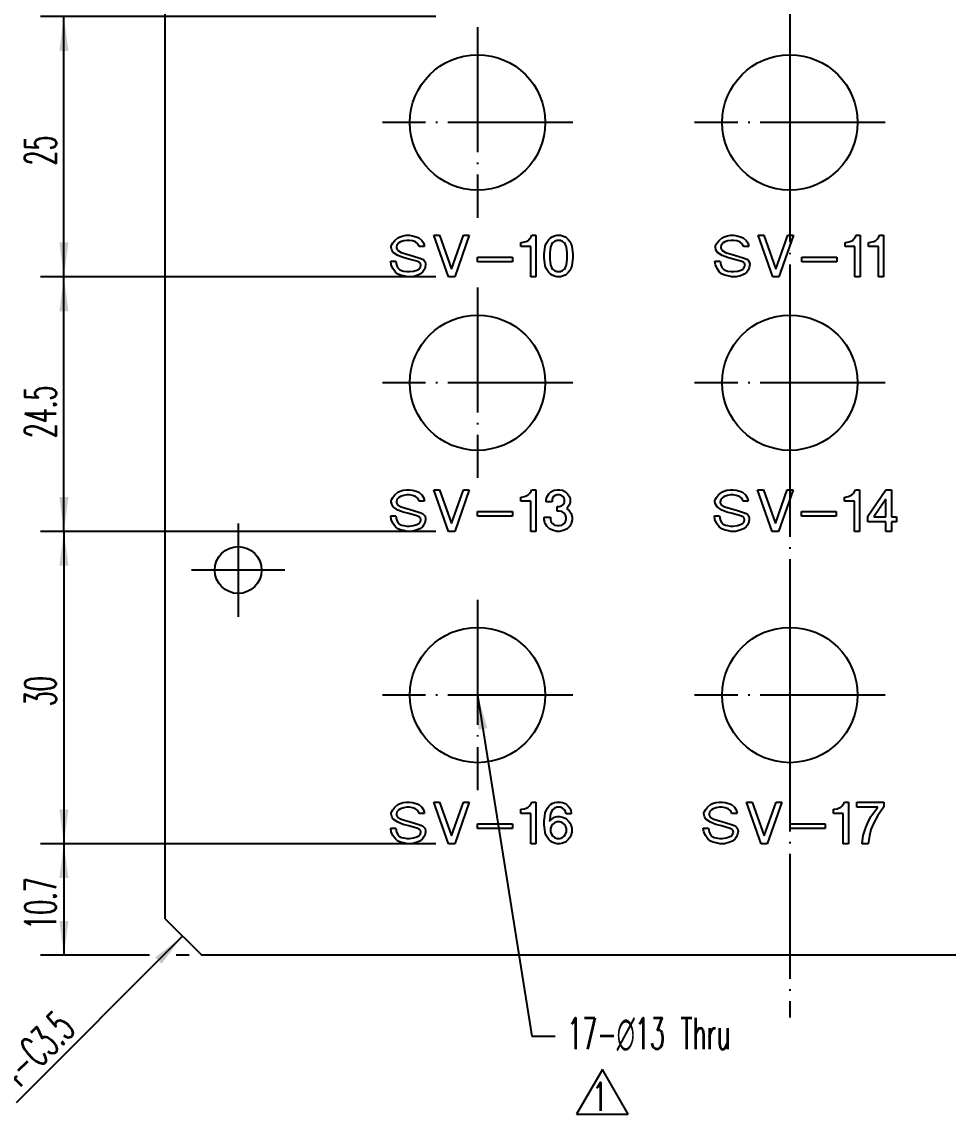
# Model space of a CAD drawing. Header units: millimetres. Extents: x -185 to 185, y -135 to 135.
# Drawn here: x -89.1 to -29.8, y -55.8 to 14.1 of the extents above; entities that cross this region are included whole.
import ezdxf

# ---------------------------------------------------------------- set-up
doc = ezdxf.new("R2010")
doc.units = ezdxf.units.MM
doc.linetypes.add('DOT_CENTER', pattern=[14, 12, -1, 0, -1])
doc.layers.add('1', color=7, linetype='Continuous')
doc.styles.add('CONVERTER_11', font='txt.shx', dxfattribs={"width": 0.7})
doc.styles.add('CONVERTER_12', font='txt.shx', dxfattribs={"width": 0.56})
doc.dimstyles.new('ME10_DIM_13', dxfattribs={"dimtxt": 2.999999, "dimasz": 3.299998, "dimexe": 2.249999, "dimexo": 1.199999, "dimgap": 0.75, "dimtad": 1, "dimdec": 1, "dimdsep": 46, "dimtxsty": 'CONVERTER_12', "dimsah": 1, "dimcen": 0.09, "dimclrd": 5, "dimclre": 5, "dimclrt": 4, "dimadec": 0, "dimazin": 0, "dimtfac": 1, "dimtdec": 4, "dimtix": 1, "dimtmove": 0, "dimatfit": 3, "dimfxl": 0, "dimtolj": 1, "dimtzin": 0, "dimarcsym": 0})
doc.dimstyles.new('ME10_DIM_14', dxfattribs={"dimtxt": 2.999999, "dimasz": 3.299998, "dimexe": 2.249999, "dimexo": 1.199999, "dimgap": 0.75, "dimtad": 1, "dimdec": 1, "dimdsep": 46, "dimtxsty": 'CONVERTER_12', "dimsah": 1, "dimcen": 0.09, "dimclrd": 5, "dimclre": 5, "dimclrt": 4, "dimadec": 0, "dimazin": 0, "dimtfac": 1, "dimtdec": 4, "dimtix": 1, "dimtmove": 0, "dimatfit": 3, "dimfxl": 0, "dimtolj": 1, "dimtzin": 0, "dimarcsym": 0})
doc.dimstyles.new('ME10_DIM_15', dxfattribs={"dimtxt": 2.999999, "dimasz": 3.299998, "dimexe": 2.249999, "dimexo": 1.199999, "dimgap": 0.75, "dimtad": 1, "dimdsep": 46, "dimtxsty": 'CONVERTER_12', "dimsah": 1, "dimcen": 0.09, "dimclrd": 5, "dimclre": 5, "dimclrt": 4, "dimadec": 0, "dimazin": 0, "dimtfac": 1, "dimtdec": 4, "dimtix": 1, "dimtmove": 0, "dimatfit": 3, "dimfxl": 0, "dimtolj": 1, "dimtzin": 0, "dimarcsym": 0})
doc.dimstyles.new('ME10_DIM_16', dxfattribs={"dimtxt": 2.999999, "dimasz": 3.299998, "dimexe": 2.249999, "dimexo": 1.199999, "dimgap": 0.75, "dimtad": 1, "dimdec": 1, "dimdsep": 46, "dimtxsty": 'CONVERTER_12', "dimsah": 1, "dimcen": 0.09, "dimclrd": 5, "dimclre": 5, "dimclrt": 4, "dimadec": 0, "dimazin": 0, "dimtfac": 1, "dimtdec": 4, "dimtix": 1, "dimtmove": 0, "dimatfit": 3, "dimfxl": 0, "dimtolj": 1, "dimtzin": 0, "dimarcsym": 0})
doc.dimstyles.get("Standard").update_dxf_attribs({"dimtxt": 0.18, "dimasz": 0.18, "dimexe": 0.18, "dimexo": 0.0625, "dimgap": 0.09, "dimtad": 0, "dimtih": 1, "dimtoh": 1, "dimdec": 4, "dimzin": 0, "dimdsep": 46, "dimtxsty": 'Standard', "dimcen": 0.09, "dimadec": 0, "dimazin": 0, "dimtfac": 1, "dimtdec": 4, "dimtofl": 0, "dimtmove": 0, "dimatfit": 3, "dimfxl": 0, "dimtolj": 1, "dimtzin": 0, "dimarcsym": 0})

# ---------------------------------------------------------------- blocks, each defined once
blk = doc.blocks.new('_tb_frame_A3__1', base_point=(-53.584, -55.842))
at = {"layer": '1', "color": 4, "linetype": 'Continuous'}
for p, q in [((-51.937, -52.988), (-53.584, -55.842)), ((-50.289, -55.842), (-51.937, -52.988)), ((-53.584, -55.842), (-50.289, -55.842))]:
    blk.add_line(p, q, dxfattribs=at)
at = {"layer": '1', "color": 4, "insert": (-52.105, -54.721), "char_height": 1.8, "attachment_point": 5, "line_spacing_factor": 0.90036, "style": 'CONVERTER_11'}
blk.add_mtext('1', dxfattribs=at)
blk = doc.blocks.new('valve_plate_R1__2', base_point=(-119.89, -68.5))
at = {"color": 7, "linetype": 'Continuous'}
for p, q in [((-119.89, -65), (-119.89, 103)), ((-119.89, -65), (-116.39, -68.5)), ((-3.39, -68.5), (-116.39, -68.5))]:
    blk.add_line(p, q, dxfattribs=at)
at = {"color": 3, "linetype": 'Continuous'}
for p, q in [((-98.04, -0.08), (-97.84, 0.17)), ((-97.84, 0.17), (-97.54, 0.42)), ((-97.54, 0.42), (-97.34, 0.52)), ((-97.29, 0.02), (-97.44, -0.08)), ((-97.34, 0.52), (-97.04, 0.62)), ((-96.99, 0.12), (-97.29, 0.02)), ((-97.04, 0.62), (-96.74, 0.67)), ((-96.69, 0.17), (-96.99, 0.12)), ((-96.74, 0.67), (-96.44, 0.67)), ((-96.44, 0.17), (-96.69, 0.17)), ((-96.44, 0.67), (-96.14, 0.62)), ((-96.14, 0.12), (-96.44, 0.17)), ((-96.14, 0.62), (-95.79, 0.52)), ((-95.84, 0.02), (-96.14, 0.12)), ((-95.59, -0.18), (-95.84, 0.02)), ((-95.79, 0.52), (-95.54, 0.42)), ((-95.54, 0.42), (-95.24, 0.17)), ((-95.24, 0.17), (-95.09, -0.08)), ((-94.09, 0.67), (-93.54, 0.67)), ((-92.69, -3.33), (-94.09, 0.67)), ((-93.54, 0.67), (-92.39, -2.58)), ((-92.39, -2.58), (-91.24, 0.67)), ((-90.69, 0.67), (-92.09, -3.33)), ((-91.24, 0.67), (-90.69, 0.67)), ((-85.64, -0.03), (-85.39, 0.02)), ((-85.39, 0.02), (-85.24, 0.07)), ((-85.24, 0.07), (-85.04, 0.17)), ((-85.04, 0.17), (-84.89, 0.32)), ((-84.89, 0.32), (-84.74, 0.52)), ((-84.74, 0.52), (-84.69, 0.67)), ((-84.69, 0.67), (-84.29, 0.67)), ((-84.29, 0.67), (-84.29, -3.33)), ((-83.29, -0.13), (-83.19, 0.07)), ((-83.19, 0.07), (-83.04, 0.27)), ((-83.04, 0.27), (-82.89, 0.42)), ((-82.89, 0.42), (-82.74, 0.52)), ((-82.74, 0.52), (-82.49, 0.62)), ((-82.49, 0.07), (-82.69, -0.08)), ((-82.49, 0.62), (-82.29, 0.67)), ((-82.29, 0.17), (-82.49, 0.07)), ((-82.29, 0.67), (-81.94, 0.67)), ((-81.94, 0.17), (-82.29, 0.17)), ((-81.94, 0.67), (-81.74, 0.62)), ((-81.74, 0.07), (-81.94, 0.17)), ((-81.74, 0.62), (-81.49, 0.52)), ((-81.54, -0.08), (-81.74, 0.07)), ((-81.49, 0.52), (-81.34, 0.42)), ((-81.34, 0.42), (-81.19, 0.27)), ((-81.19, 0.27), (-81.04, 0.07)), ((-81.04, 0.07), (-80.94, -0.13)), ((-66.89, -0.08), (-66.69, 0.17)), ((-66.69, 0.17), (-66.39, 0.42)), ((-66.39, 0.42), (-66.19, 0.52)), ((-66.14, 0.02), (-66.29, -0.08)), ((-66.19, 0.52), (-65.89, 0.62)), ((-65.84, 0.12), (-66.14, 0.02)), ((-65.89, 0.62), (-65.59, 0.67)), ((-65.54, 0.17), (-65.84, 0.12)), ((-65.59, 0.67), (-65.29, 0.67)), ((-65.29, 0.17), (-65.54, 0.17)), ((-65.29, 0.67), (-64.99, 0.62)), ((-64.99, 0.12), (-65.29, 0.17)), ((-64.99, 0.62), (-64.64, 0.52)), ((-64.69, 0.02), (-64.99, 0.12)), ((-64.44, -0.18), (-64.69, 0.02)), ((-64.64, 0.52), (-64.39, 0.42)), ((-64.39, 0.42), (-64.09, 0.17)), ((-64.09, 0.17), (-63.94, -0.08)), ((-61.54, -3.33), (-62.94, 0.67)), ((-62.94, 0.67), (-62.39, 0.67)), ((-62.39, 0.67), (-61.24, -2.58)), ((-61.24, -2.58), (-60.09, 0.67)), ((-59.54, 0.67), (-60.94, -3.33)), ((-60.09, 0.67), (-59.54, 0.67)), ((-54.49, -0.03), (-54.24, 0.02)), ((-54.24, 0.02), (-54.09, 0.07)), ((-54.09, 0.07), (-53.89, 0.17)), ((-53.89, 0.17), (-53.74, 0.32)), ((-53.74, 0.32), (-53.59, 0.52)), ((-53.59, 0.52), (-53.54, 0.67)), ((-53.54, 0.67), (-53.14, 0.67)), ((-53.14, 0.67), (-53.14, -3.33)), ((-52.24, -0.03), (-51.99, 0.02)), ((-51.99, 0.02), (-51.84, 0.07)), ((-51.84, 0.07), (-51.64, 0.17)), ((-51.64, 0.17), (-51.49, 0.32)), ((-51.49, 0.32), (-51.34, 0.52)), ((-51.34, 0.52), (-51.29, 0.67)), ((-51.29, 0.67), (-50.89, 0.67)), ((-50.89, 0.67), (-50.89, -3.33)), ((-98.19, -0.38), (-98.14, -0.23)), ((-98.19, -0.48), (-98.19, -0.38)), ((-98.14, -0.73), (-98.19, -0.48)), ((-98.14, -0.23), (-98.04, -0.08)), ((-97.99, -0.98), (-98.14, -0.73)), ((-97.54, -1.28), (-97.99, -0.98)), ((-97.64, -0.28), (-97.69, -0.48)), ((-97.69, -0.48), (-97.69, -0.58)), ((-97.69, -0.58), (-97.59, -0.78)), ((-97.44, -0.08), (-97.64, -0.28)), ((-97.59, -0.78), (-97.24, -0.98)), ((-97.24, -0.98), (-96.04, -1.33)), ((-95.49, -0.43), (-95.59, -0.18)), ((-94.99, -0.43), (-95.49, -0.43)), ((-95.09, -0.08), (-94.99, -0.43)), ((-85.74, -0.03), (-85.64, -0.03)), ((-85.74, -0.43), (-85.74, -0.03)), ((-84.79, -0.43), (-85.74, -0.43)), ((-84.79, -3.33), (-84.79, -0.43)), ((-83.49, -1.13), (-83.44, -0.68)), ((-83.44, -0.68), (-83.39, -0.38)), ((-83.39, -0.38), (-83.29, -0.13)), ((-82.89, -0.48), (-82.94, -1.03)), ((-82.94, -1.03), (-82.94, -1.63)), ((-82.79, -0.23), (-82.89, -0.48)), ((-82.69, -0.08), (-82.79, -0.23)), ((-81.44, -0.23), (-81.54, -0.08)), ((-81.34, -0.48), (-81.44, -0.23)), ((-81.29, -1.03), (-81.34, -0.48)), ((-81.29, -1.63), (-81.29, -1.03)), ((-80.94, -0.13), (-80.84, -0.38)), ((-80.84, -0.38), (-80.79, -0.68)), ((-80.79, -0.68), (-80.74, -1.13)), ((-67.04, -0.38), (-66.99, -0.23)), ((-67.04, -0.48), (-67.04, -0.38)), ((-66.99, -0.73), (-67.04, -0.48)), ((-66.99, -0.23), (-66.89, -0.08)), ((-66.84, -0.98), (-66.99, -0.73)), ((-66.39, -1.28), (-66.84, -0.98)), ((-66.49, -0.28), (-66.54, -0.48)), ((-66.54, -0.48), (-66.54, -0.58)), ((-66.54, -0.58), (-66.44, -0.78)), ((-66.29, -0.08), (-66.49, -0.28)), ((-66.44, -0.78), (-66.09, -0.98)), ((-66.09, -0.98), (-64.89, -1.33)), ((-64.34, -0.43), (-64.44, -0.18)), ((-63.84, -0.43), (-64.34, -0.43)), ((-63.94, -0.08), (-63.84, -0.43)), ((-54.59, -0.03), (-54.49, -0.03)), ((-54.59, -0.43), (-54.59, -0.03)), ((-53.64, -0.43), (-54.59, -0.43)), ((-53.64, -3.33), (-53.64, -0.43)), ((-52.34, -0.43), (-52.34, -0.03)), ((-52.34, -0.03), (-52.24, -0.03)), ((-51.39, -0.43), (-52.34, -0.43)), ((-51.39, -3.33), (-51.39, -0.43)), ((-98.19, -2.18), (-98.24, -1.83)), ((-98.24, -1.83), (-97.74, -1.83)), ((-97.74, -1.83), (-97.69, -2.18)), ((-97.04, -1.48), (-97.54, -1.28)), ((-96.49, -1.63), (-97.04, -1.48)), ((-95.74, -1.83), (-96.49, -1.63)), ((-96.04, -1.33), (-95.44, -1.53)), ((-95.49, -1.93), (-95.74, -1.83)), ((-95.39, -2.03), (-95.49, -1.93)), ((-95.44, -1.53), (-95.19, -1.63)), ((-95.34, -2.23), (-95.39, -2.03)), ((-95.19, -1.63), (-95.04, -1.73)), ((-95.04, -1.73), (-94.94, -1.88)), ((-94.94, -1.88), (-94.89, -2.13)), ((-89.89, -1.43), (-86.54, -1.43)), ((-89.89, -1.88), (-89.89, -1.43)), ((-86.54, -1.88), (-89.89, -1.88)), ((-86.54, -1.43), (-86.54, -1.88)), ((-83.49, -1.53), (-83.49, -1.13)), ((-83.44, -1.98), (-83.49, -1.53)), ((-83.39, -2.28), (-83.44, -1.98)), ((-82.94, -1.63), (-82.89, -2.18)), ((-81.34, -2.18), (-81.29, -1.63)), ((-80.79, -1.98), (-80.84, -2.28)), ((-80.74, -1.53), (-80.79, -1.98)), ((-80.74, -1.13), (-80.74, -1.53)), ((-67.04, -2.18), (-67.09, -1.83)), ((-67.09, -1.83), (-66.59, -1.83)), ((-66.59, -1.83), (-66.54, -2.18)), ((-65.89, -1.48), (-66.39, -1.28)), ((-65.34, -1.63), (-65.89, -1.48)), ((-64.59, -1.83), (-65.34, -1.63)), ((-64.89, -1.33), (-64.29, -1.53)), ((-64.34, -1.93), (-64.59, -1.83)), ((-64.24, -2.03), (-64.34, -1.93)), ((-64.29, -1.53), (-64.04, -1.63)), ((-64.19, -2.23), (-64.24, -2.03)), ((-64.04, -1.63), (-63.89, -1.73)), ((-63.89, -1.73), (-63.79, -1.88)), ((-63.79, -1.88), (-63.74, -2.13)), ((-58.74, -1.88), (-58.74, -1.43)), ((-58.74, -1.43), (-55.39, -1.43)), ((-55.39, -1.88), (-58.74, -1.88)), ((-55.39, -1.43), (-55.39, -1.88)), ((-98.04, -2.53), (-98.19, -2.18)), ((-97.79, -2.88), (-98.04, -2.53)), ((-97.54, -3.08), (-97.79, -2.88)), ((-97.69, -2.18), (-97.59, -2.43)), ((-97.59, -2.43), (-97.39, -2.63)), ((-97.29, -3.18), (-97.54, -3.08)), ((-97.39, -2.63), (-97.19, -2.73)), ((-97.19, -2.73), (-96.99, -2.78)), ((-96.99, -2.78), (-96.69, -2.83)), ((-96.69, -2.83), (-96.44, -2.83)), ((-96.44, -2.83), (-96.04, -2.78)), ((-96.04, -2.78), (-95.74, -2.68)), ((-95.44, -3.08), (-95.79, -3.23)), ((-95.74, -2.68), (-95.54, -2.58)), ((-95.54, -2.58), (-95.39, -2.38)), ((-95.19, -2.88), (-95.44, -3.08)), ((-95.39, -2.38), (-95.34, -2.23)), ((-95.04, -2.68), (-95.19, -2.88)), ((-94.94, -2.43), (-95.04, -2.68)), ((-94.89, -2.13), (-94.94, -2.43)), ((-83.29, -2.53), (-83.39, -2.28)), ((-83.19, -2.73), (-83.29, -2.53)), ((-83.04, -2.93), (-83.19, -2.73)), ((-82.89, -3.08), (-83.04, -2.93)), ((-82.89, -2.18), (-82.79, -2.43)), ((-82.74, -3.18), (-82.89, -3.08)), ((-82.79, -2.43), (-82.69, -2.58)), ((-82.69, -2.58), (-82.49, -2.73)), ((-82.49, -2.73), (-82.29, -2.83)), ((-82.29, -2.83), (-81.94, -2.83)), ((-81.94, -2.83), (-81.74, -2.73)), ((-81.74, -2.73), (-81.54, -2.58)), ((-81.54, -2.58), (-81.44, -2.43)), ((-81.34, -3.08), (-81.49, -3.18)), ((-81.44, -2.43), (-81.34, -2.18)), ((-81.19, -2.93), (-81.34, -3.08)), ((-81.04, -2.73), (-81.19, -2.93)), ((-80.94, -2.53), (-81.04, -2.73)), ((-80.84, -2.28), (-80.94, -2.53)), ((-66.89, -2.53), (-67.04, -2.18)), ((-66.64, -2.88), (-66.89, -2.53)), ((-66.39, -3.08), (-66.64, -2.88)), ((-66.54, -2.18), (-66.44, -2.43)), ((-66.44, -2.43), (-66.24, -2.63)), ((-66.14, -3.18), (-66.39, -3.08)), ((-66.24, -2.63), (-66.04, -2.73)), ((-66.04, -2.73), (-65.84, -2.78)), ((-65.84, -2.78), (-65.54, -2.83)), ((-65.54, -2.83), (-65.29, -2.83)), ((-65.29, -2.83), (-64.89, -2.78)), ((-64.89, -2.78), (-64.59, -2.68)), ((-64.29, -3.08), (-64.64, -3.23)), ((-64.59, -2.68), (-64.39, -2.58)), ((-64.39, -2.58), (-64.24, -2.38)), ((-64.04, -2.88), (-64.29, -3.08)), ((-64.24, -2.38), (-64.19, -2.23)), ((-63.89, -2.68), (-64.04, -2.88)), ((-63.79, -2.43), (-63.89, -2.68)), ((-63.74, -2.13), (-63.79, -2.43)), ((-96.89, -3.28), (-97.29, -3.18)), ((-96.64, -3.33), (-96.89, -3.28)), ((-96.19, -3.33), (-96.64, -3.33)), ((-95.79, -3.23), (-96.19, -3.33)), ((-92.09, -3.33), (-92.69, -3.33)), ((-84.29, -3.33), (-84.79, -3.33)), ((-82.49, -3.28), (-82.74, -3.18)), ((-82.29, -3.33), (-82.49, -3.28)), ((-81.94, -3.33), (-82.29, -3.33)), ((-81.74, -3.28), (-81.94, -3.33)), ((-81.49, -3.18), (-81.74, -3.28)), ((-65.74, -3.28), (-66.14, -3.18)), ((-65.49, -3.33), (-65.74, -3.28)), ((-65.04, -3.33), (-65.49, -3.33)), ((-64.64, -3.23), (-65.04, -3.33)), ((-60.94, -3.33), (-61.54, -3.33)), ((-53.14, -3.33), (-53.64, -3.33)), ((-50.89, -3.33), (-51.39, -3.33)), ((-97.84, -24.28), (-97.54, -24.03)), ((-97.54, -24.03), (-97.34, -23.93)), ((-97.34, -23.93), (-97.04, -23.83)), ((-97.04, -23.83), (-96.74, -23.78)), ((-96.74, -23.78), (-96.44, -23.78)), ((-96.44, -23.78), (-96.14, -23.83)), ((-96.14, -23.83), (-95.79, -23.93)), ((-95.79, -23.93), (-95.54, -24.03)), ((-95.54, -24.03), (-95.24, -24.28)), ((-92.69, -27.78), (-94.09, -23.78)), ((-94.09, -23.78), (-93.54, -23.78)), ((-93.54, -23.78), (-92.39, -27.03)), ((-92.39, -27.03), (-91.24, -23.78)), ((-90.69, -23.78), (-92.09, -27.78)), ((-91.24, -23.78), (-90.69, -23.78)), ((-85.04, -24.28), (-84.89, -24.13)), ((-84.89, -24.13), (-84.74, -23.93)), ((-84.74, -23.93), (-84.69, -23.78)), ((-84.69, -23.78), (-84.29, -23.78)), ((-84.29, -23.78), (-84.29, -27.78)), ((-83.04, -24.18), (-82.84, -23.98)), ((-82.84, -23.98), (-82.54, -23.83)), ((-82.54, -23.83), (-82.29, -23.78)), ((-82.29, -23.78), (-81.99, -23.78)), ((-81.99, -23.78), (-81.74, -23.83)), ((-81.74, -23.83), (-81.44, -23.98)), ((-81.44, -23.98), (-81.24, -24.18)), ((-66.74, -24.28), (-66.44, -24.03)), ((-66.44, -24.03), (-66.24, -23.93)), ((-66.24, -23.93), (-65.94, -23.83)), ((-65.94, -23.83), (-65.64, -23.78)), ((-65.64, -23.78), (-65.34, -23.78)), ((-65.34, -23.78), (-65.04, -23.83)), ((-65.04, -23.83), (-64.69, -23.93)), ((-64.69, -23.93), (-64.44, -24.03)), ((-64.44, -24.03), (-64.14, -24.28)), ((-61.59, -27.78), (-62.99, -23.78)), ((-62.99, -23.78), (-62.44, -23.78)), ((-62.44, -23.78), (-61.29, -27.03)), ((-61.29, -27.03), (-60.14, -23.78)), ((-59.59, -23.78), (-60.99, -27.78)), ((-60.14, -23.78), (-59.59, -23.78)), ((-53.94, -24.28), (-53.79, -24.13)), ((-53.79, -24.13), (-53.64, -23.93)), ((-53.64, -23.93), (-53.59, -23.78)), ((-53.59, -23.78), (-53.19, -23.78)), ((-53.19, -23.78), (-53.19, -27.78)), ((-52.39, -26.33), (-50.69, -23.78)), ((-50.69, -23.78), (-50.14, -23.78)), ((-50.14, -23.78), (-50.14, -26.38)), ((-98.19, -24.83), (-98.14, -24.68)), ((-98.19, -24.93), (-98.19, -24.83)), ((-98.14, -25.18), (-98.19, -24.93)), ((-98.14, -24.68), (-98.04, -24.53)), ((-97.99, -25.43), (-98.14, -25.18)), ((-98.04, -24.53), (-97.84, -24.28)), ((-97.64, -24.73), (-97.69, -24.93)), ((-97.69, -24.93), (-97.69, -25.03)), ((-97.69, -25.03), (-97.59, -25.23)), ((-97.44, -24.53), (-97.64, -24.73)), ((-97.29, -24.43), (-97.44, -24.53)), ((-96.99, -24.33), (-97.29, -24.43)), ((-96.69, -24.28), (-96.99, -24.33)), ((-96.44, -24.28), (-96.69, -24.28)), ((-96.14, -24.33), (-96.44, -24.28)), ((-95.84, -24.43), (-96.14, -24.33)), ((-95.59, -24.63), (-95.84, -24.43)), ((-95.49, -24.88), (-95.59, -24.63)), ((-94.99, -24.88), (-95.49, -24.88)), ((-95.24, -24.28), (-95.09, -24.53)), ((-95.09, -24.53), (-94.99, -24.88)), ((-85.74, -24.88), (-85.74, -24.48)), ((-85.74, -24.48), (-85.64, -24.48)), ((-84.79, -24.88), (-85.74, -24.88)), ((-85.64, -24.48), (-85.39, -24.43)), ((-85.39, -24.43), (-85.24, -24.38)), ((-85.24, -24.38), (-85.04, -24.28)), ((-84.79, -27.78), (-84.79, -24.88)), ((-83.29, -24.73), (-83.24, -24.48)), ((-83.29, -24.93), (-83.29, -24.73)), ((-82.74, -24.93), (-83.29, -24.93)), ((-83.24, -24.48), (-83.04, -24.18)), ((-82.69, -24.58), (-82.74, -24.73)), ((-82.74, -24.73), (-82.74, -24.93)), ((-82.59, -24.43), (-82.69, -24.58)), ((-82.44, -24.33), (-82.59, -24.43)), ((-82.24, -24.28), (-82.44, -24.33)), ((-82.04, -24.28), (-82.24, -24.28)), ((-81.84, -24.33), (-82.04, -24.28)), ((-81.69, -24.43), (-81.84, -24.33)), ((-81.59, -24.58), (-81.69, -24.43)), ((-81.69, -25.23), (-81.59, -25.08)), ((-81.54, -24.73), (-81.59, -24.58)), ((-81.59, -25.08), (-81.54, -24.93)), ((-81.54, -24.93), (-81.54, -24.73)), ((-81.24, -24.18), (-81.04, -24.48)), ((-81.04, -25.18), (-81.24, -25.48)), ((-81.04, -24.48), (-80.99, -24.73)), ((-80.99, -24.93), (-81.04, -25.18)), ((-80.99, -24.73), (-80.99, -24.93)), ((-67.09, -24.83), (-67.04, -24.68)), ((-67.09, -24.93), (-67.09, -24.83)), ((-67.04, -25.18), (-67.09, -24.93)), ((-67.04, -24.68), (-66.94, -24.53)), ((-66.89, -25.43), (-67.04, -25.18)), ((-66.94, -24.53), (-66.74, -24.28)), ((-66.54, -24.73), (-66.59, -24.93)), ((-66.59, -24.93), (-66.59, -25.03)), ((-66.59, -25.03), (-66.49, -25.23)), ((-66.34, -24.53), (-66.54, -24.73)), ((-66.19, -24.43), (-66.34, -24.53)), ((-65.89, -24.33), (-66.19, -24.43)), ((-65.59, -24.28), (-65.89, -24.33)), ((-65.34, -24.28), (-65.59, -24.28)), ((-65.04, -24.33), (-65.34, -24.28)), ((-64.74, -24.43), (-65.04, -24.33)), ((-64.49, -24.63), (-64.74, -24.43)), ((-64.39, -24.88), (-64.49, -24.63)), ((-63.89, -24.88), (-64.39, -24.88)), ((-64.14, -24.28), (-63.99, -24.53)), ((-63.99, -24.53), (-63.89, -24.88)), ((-54.64, -24.88), (-54.64, -24.48)), ((-54.64, -24.48), (-54.54, -24.48)), ((-53.69, -24.88), (-54.64, -24.88)), ((-54.54, -24.48), (-54.29, -24.43)), ((-54.29, -24.43), (-54.14, -24.38)), ((-54.14, -24.38), (-53.94, -24.28)), ((-53.69, -27.78), (-53.69, -24.88)), ((-50.69, -24.68), (-51.84, -26.38)), ((-50.69, -26.38), (-50.69, -24.68)), ((-97.54, -25.73), (-97.99, -25.43)), ((-97.59, -25.23), (-97.24, -25.43)), ((-97.04, -25.93), (-97.54, -25.73)), ((-97.24, -25.43), (-96.04, -25.78)), ((-96.49, -26.08), (-97.04, -25.93)), ((-95.74, -26.28), (-96.49, -26.08)), ((-96.04, -25.78), (-95.44, -25.98)), ((-95.44, -25.98), (-95.19, -26.08)), ((-95.19, -26.08), (-95.04, -26.18)), ((-95.04, -26.18), (-94.94, -26.33)), ((-89.89, -25.88), (-86.54, -25.88)), ((-89.89, -26.33), (-89.89, -25.88)), ((-86.54, -25.88), (-86.54, -26.33)), ((-82.24, -25.83), (-82.24, -25.38)), ((-82.24, -25.38), (-82.04, -25.38)), ((-82.04, -25.83), (-82.24, -25.83)), ((-82.04, -25.38), (-81.84, -25.33)), ((-81.79, -25.88), (-82.04, -25.83)), ((-81.84, -25.33), (-81.69, -25.23)), ((-81.59, -26.03), (-81.79, -25.88)), ((-81.44, -26.23), (-81.59, -26.03)), ((-81.39, -26.43), (-81.44, -26.23)), ((-81.24, -25.48), (-81.34, -25.58)), ((-81.34, -25.58), (-81.09, -25.78)), ((-81.09, -25.78), (-80.89, -26.08)), ((-80.89, -26.08), (-80.79, -26.43)), ((-66.44, -25.73), (-66.89, -25.43)), ((-66.49, -25.23), (-66.14, -25.43)), ((-65.94, -25.93), (-66.44, -25.73)), ((-66.14, -25.43), (-64.94, -25.78)), ((-65.39, -26.08), (-65.94, -25.93)), ((-64.64, -26.28), (-65.39, -26.08)), ((-64.94, -25.78), (-64.34, -25.98)), ((-64.34, -25.98), (-64.09, -26.08)), ((-64.09, -26.08), (-63.94, -26.18)), ((-63.94, -26.18), (-63.84, -26.33)), ((-58.79, -25.88), (-55.44, -25.88)), ((-58.79, -26.33), (-58.79, -25.88)), ((-55.44, -25.88), (-55.44, -26.33)), ((-98.24, -26.28), (-97.74, -26.28)), ((-98.19, -26.63), (-98.24, -26.28)), ((-98.04, -26.98), (-98.19, -26.63)), ((-97.79, -27.33), (-98.04, -26.98)), ((-97.74, -26.28), (-97.69, -26.63)), ((-97.69, -26.63), (-97.59, -26.88)), ((-97.59, -26.88), (-97.39, -27.08)), ((-97.39, -27.08), (-97.19, -27.18)), ((-97.19, -27.18), (-96.99, -27.23)), ((-96.99, -27.23), (-96.69, -27.28)), ((-96.69, -27.28), (-96.44, -27.28)), ((-96.44, -27.28), (-96.04, -27.23)), ((-96.04, -27.23), (-95.74, -27.13)), ((-95.49, -26.38), (-95.74, -26.28)), ((-95.74, -27.13), (-95.54, -27.03)), ((-95.54, -27.03), (-95.39, -26.83)), ((-95.39, -26.48), (-95.49, -26.38)), ((-95.34, -26.68), (-95.39, -26.48)), ((-95.39, -26.83), (-95.34, -26.68)), ((-95.04, -27.13), (-95.19, -27.33)), ((-94.94, -26.88), (-95.04, -27.13)), ((-94.94, -26.33), (-94.89, -26.58)), ((-94.89, -26.58), (-94.94, -26.88)), ((-86.54, -26.33), (-89.89, -26.33)), ((-83.49, -26.43), (-82.89, -26.43)), ((-83.49, -26.68), (-83.49, -26.43)), ((-83.39, -27.03), (-83.49, -26.68)), ((-83.24, -27.28), (-83.39, -27.03)), ((-82.99, -27.53), (-83.24, -27.28)), ((-82.89, -26.43), (-82.89, -26.63)), ((-82.89, -26.63), (-82.84, -26.83)), ((-82.84, -26.83), (-82.69, -27.03)), ((-82.69, -27.03), (-82.49, -27.18)), ((-82.49, -27.18), (-82.24, -27.23)), ((-82.24, -27.23), (-82.04, -27.23)), ((-82.04, -27.23), (-81.79, -27.18)), ((-81.79, -27.18), (-81.59, -27.03)), ((-81.59, -27.03), (-81.44, -26.83)), ((-81.44, -26.83), (-81.39, -26.63)), ((-81.39, -26.63), (-81.39, -26.43)), ((-81.04, -27.28), (-81.29, -27.53)), ((-80.89, -27.03), (-81.04, -27.28)), ((-80.79, -26.68), (-80.89, -27.03)), ((-80.79, -26.43), (-80.79, -26.68)), ((-67.14, -26.28), (-66.64, -26.28)), ((-67.09, -26.63), (-67.14, -26.28)), ((-66.94, -26.98), (-67.09, -26.63)), ((-66.69, -27.33), (-66.94, -26.98)), ((-66.64, -26.28), (-66.59, -26.63)), ((-66.59, -26.63), (-66.49, -26.88)), ((-66.49, -26.88), (-66.29, -27.08)), ((-66.29, -27.08), (-66.09, -27.18)), ((-66.09, -27.18), (-65.89, -27.23)), ((-65.89, -27.23), (-65.59, -27.28)), ((-65.59, -27.28), (-65.34, -27.28)), ((-65.34, -27.28), (-64.94, -27.23)), ((-64.94, -27.23), (-64.64, -27.13)), ((-64.39, -26.38), (-64.64, -26.28)), ((-64.64, -27.13), (-64.44, -27.03)), ((-64.44, -27.03), (-64.29, -26.83)), ((-64.29, -26.48), (-64.39, -26.38)), ((-64.24, -26.68), (-64.29, -26.48)), ((-64.29, -26.83), (-64.24, -26.68)), ((-63.94, -27.13), (-64.09, -27.33)), ((-63.84, -26.88), (-63.94, -27.13)), ((-63.84, -26.33), (-63.79, -26.58)), ((-63.79, -26.58), (-63.84, -26.88)), ((-55.44, -26.33), (-58.79, -26.33)), ((-52.39, -26.88), (-52.39, -26.33)), ((-50.69, -26.88), (-52.39, -26.88)), ((-51.84, -26.38), (-50.69, -26.38)), ((-50.69, -27.78), (-50.69, -26.88)), ((-50.14, -26.38), (-49.64, -26.38)), ((-49.64, -26.88), (-50.14, -26.88)), ((-50.14, -26.88), (-50.14, -27.78)), ((-49.64, -26.38), (-49.64, -26.88)), ((-97.54, -27.53), (-97.79, -27.33)), ((-97.29, -27.63), (-97.54, -27.53)), ((-96.89, -27.73), (-97.29, -27.63)), ((-96.64, -27.78), (-96.89, -27.73)), ((-96.19, -27.78), (-96.64, -27.78)), ((-95.79, -27.68), (-96.19, -27.78)), ((-95.44, -27.53), (-95.79, -27.68)), ((-95.19, -27.33), (-95.44, -27.53)), ((-92.09, -27.78), (-92.69, -27.78)), ((-84.29, -27.78), (-84.79, -27.78)), ((-82.69, -27.68), (-82.99, -27.53)), ((-82.29, -27.78), (-82.69, -27.68)), ((-81.99, -27.78), (-82.29, -27.78)), ((-81.59, -27.68), (-81.99, -27.78)), ((-81.29, -27.53), (-81.59, -27.68)), ((-66.44, -27.53), (-66.69, -27.33)), ((-66.19, -27.63), (-66.44, -27.53)), ((-65.79, -27.73), (-66.19, -27.63)), ((-65.54, -27.78), (-65.79, -27.73)), ((-65.09, -27.78), (-65.54, -27.78)), ((-64.69, -27.68), (-65.09, -27.78)), ((-64.34, -27.53), (-64.69, -27.68)), ((-64.09, -27.33), (-64.34, -27.53)), ((-60.99, -27.78), (-61.59, -27.78)), ((-53.19, -27.78), (-53.69, -27.78)), ((-50.14, -27.78), (-50.69, -27.78)), ((-98.14, -54.68), (-98.04, -54.53)), ((-98.04, -54.53), (-97.84, -54.28)), ((-97.84, -54.28), (-97.54, -54.03)), ((-97.44, -54.53), (-97.64, -54.73)), ((-97.54, -54.03), (-97.34, -53.93)), ((-97.29, -54.43), (-97.44, -54.53)), ((-97.34, -53.93), (-97.04, -53.83)), ((-96.99, -54.33), (-97.29, -54.43)), ((-97.04, -53.83), (-96.74, -53.78)), ((-96.69, -54.28), (-96.99, -54.33)), ((-96.74, -53.78), (-96.44, -53.78)), ((-96.44, -54.28), (-96.69, -54.28)), ((-96.44, -53.78), (-96.14, -53.83)), ((-96.14, -54.33), (-96.44, -54.28)), ((-96.14, -53.83), (-95.79, -53.93)), ((-95.84, -54.43), (-96.14, -54.33)), ((-95.59, -54.63), (-95.84, -54.43)), ((-95.79, -53.93), (-95.54, -54.03)), ((-95.54, -54.03), (-95.24, -54.28)), ((-95.24, -54.28), (-95.09, -54.53)), ((-95.09, -54.53), (-94.99, -54.88)), ((-92.69, -57.78), (-94.09, -53.78)), ((-94.09, -53.78), (-93.54, -53.78)), ((-93.54, -53.78), (-92.39, -57.03)), ((-92.39, -57.03), (-91.24, -53.78)), ((-90.69, -53.78), (-92.09, -57.78)), ((-91.24, -53.78), (-90.69, -53.78)), ((-85.74, -54.88), (-85.74, -54.48)), ((-85.74, -54.48), (-85.64, -54.48)), ((-85.64, -54.48), (-85.39, -54.43)), ((-85.39, -54.43), (-85.24, -54.38)), ((-85.24, -54.38), (-85.04, -54.28)), ((-85.04, -54.28), (-84.89, -54.13)), ((-84.89, -54.13), (-84.74, -53.93)), ((-84.74, -53.93), (-84.69, -53.78)), ((-84.69, -53.78), (-84.29, -53.78)), ((-84.29, -53.78), (-84.29, -57.78)), ((-83.29, -54.58), (-83.19, -54.38)), ((-83.19, -54.38), (-83.04, -54.18)), ((-83.04, -54.18), (-82.89, -54.03)), ((-82.89, -54.03), (-82.74, -53.93)), ((-82.69, -54.53), (-82.79, -54.68)), ((-82.74, -53.93), (-82.49, -53.83)), ((-82.49, -54.38), (-82.69, -54.53)), ((-82.49, -53.83), (-82.29, -53.78)), ((-82.29, -54.28), (-82.49, -54.38)), ((-82.29, -53.78), (-81.94, -53.78)), ((-81.94, -54.28), (-82.29, -54.28)), ((-81.94, -53.78), (-81.74, -53.83)), ((-81.74, -54.38), (-81.94, -54.28)), ((-81.74, -53.83), (-81.49, -53.93)), ((-81.54, -54.53), (-81.74, -54.38)), ((-81.44, -54.68), (-81.54, -54.53)), ((-81.49, -53.93), (-81.34, -54.03)), ((-81.34, -54.03), (-81.19, -54.18)), ((-81.19, -54.18), (-81.04, -54.38)), ((-81.04, -54.38), (-80.94, -54.58)), ((-68.11, -54.68), (-68.01, -54.53)), ((-68.01, -54.53), (-67.81, -54.28)), ((-67.81, -54.28), (-67.51, -54.03)), ((-67.41, -54.53), (-67.61, -54.73)), ((-67.51, -54.03), (-67.31, -53.93)), ((-67.26, -54.43), (-67.41, -54.53)), ((-67.31, -53.93), (-67.01, -53.83)), ((-66.96, -54.33), (-67.26, -54.43)), ((-67.01, -53.83), (-66.71, -53.78)), ((-66.66, -54.28), (-66.96, -54.33)), ((-66.71, -53.78), (-66.41, -53.78)), ((-66.41, -54.28), (-66.66, -54.28)), ((-66.41, -53.78), (-66.11, -53.83)), ((-66.11, -54.33), (-66.41, -54.28)), ((-66.11, -53.83), (-65.76, -53.93)), ((-65.81, -54.43), (-66.11, -54.33)), ((-65.56, -54.63), (-65.81, -54.43)), ((-65.76, -53.93), (-65.51, -54.03)), ((-65.51, -54.03), (-65.21, -54.28)), ((-65.21, -54.28), (-65.06, -54.53)), ((-65.06, -54.53), (-64.96, -54.88)), ((-64.06, -53.78), (-63.51, -53.78)), ((-62.66, -57.78), (-64.06, -53.78)), ((-63.51, -53.78), (-62.36, -57.03)), ((-62.36, -57.03), (-61.21, -53.78)), ((-60.66, -53.78), (-62.06, -57.78)), ((-61.21, -53.78), (-60.66, -53.78)), ((-55.71, -54.88), (-55.71, -54.48)), ((-55.71, -54.48), (-55.61, -54.48)), ((-55.61, -54.48), (-55.36, -54.43)), ((-55.36, -54.43), (-55.21, -54.38)), ((-55.21, -54.38), (-55.01, -54.28)), ((-55.01, -54.28), (-54.86, -54.13)), ((-54.86, -54.13), (-54.71, -53.93)), ((-54.71, -53.93), (-54.66, -53.78)), ((-54.66, -53.78), (-54.26, -53.78)), ((-54.26, -53.78), (-54.26, -57.78)), ((-53.46, -54.28), (-53.46, -53.78)), ((-53.46, -53.78), (-50.86, -53.78)), ((-51.46, -54.28), (-53.46, -54.28)), ((-52.11, -55.18), (-51.46, -54.28)), ((-50.86, -54.23), (-51.46, -55.08)), ((-50.86, -53.78), (-50.86, -54.23)), ((-98.19, -54.83), (-98.14, -54.68)), ((-98.19, -54.93), (-98.19, -54.83)), ((-98.14, -55.18), (-98.19, -54.93)), ((-97.99, -55.43), (-98.14, -55.18)), ((-97.54, -55.73), (-97.99, -55.43)), ((-97.64, -54.73), (-97.69, -54.93)), ((-97.69, -54.93), (-97.69, -55.03)), ((-97.69, -55.03), (-97.59, -55.23)), ((-97.59, -55.23), (-97.24, -55.43)), ((-97.24, -55.43), (-96.04, -55.78)), ((-95.49, -54.88), (-95.59, -54.63)), ((-94.99, -54.88), (-95.49, -54.88)), ((-84.79, -54.88), (-85.74, -54.88)), ((-84.79, -57.78), (-84.79, -54.88)), ((-83.49, -55.58), (-83.44, -55.13)), ((-83.49, -55.98), (-83.49, -55.58)), ((-83.44, -55.13), (-83.39, -54.83)), ((-83.39, -54.83), (-83.29, -54.58)), ((-82.89, -54.93), (-82.99, -55.63)), ((-82.99, -55.63), (-82.74, -55.38)), ((-82.79, -54.68), (-82.89, -54.93)), ((-82.74, -55.38), (-82.49, -55.23)), ((-82.49, -55.23), (-82.24, -55.18)), ((-82.24, -55.18), (-81.99, -55.18)), ((-81.99, -55.18), (-81.74, -55.23)), ((-81.74, -55.23), (-81.49, -55.33)), ((-81.49, -55.33), (-81.34, -55.43)), ((-81.39, -54.93), (-81.44, -54.68)), ((-80.89, -54.93), (-81.39, -54.93)), ((-81.34, -55.43), (-81.19, -55.58)), ((-81.19, -55.58), (-81.04, -55.78)), ((-80.94, -54.58), (-80.89, -54.83)), ((-80.89, -54.83), (-80.89, -54.93)), ((-68.16, -54.83), (-68.11, -54.68)), ((-68.16, -54.93), (-68.16, -54.83)), ((-68.11, -55.18), (-68.16, -54.93)), ((-67.96, -55.43), (-68.11, -55.18)), ((-67.51, -55.73), (-67.96, -55.43)), ((-67.61, -54.73), (-67.66, -54.93)), ((-67.66, -54.93), (-67.66, -55.03)), ((-67.66, -55.03), (-67.56, -55.23)), ((-67.56, -55.23), (-67.21, -55.43)), ((-67.21, -55.43), (-66.01, -55.78)), ((-65.46, -54.88), (-65.56, -54.63)), ((-64.96, -54.88), (-65.46, -54.88)), ((-54.76, -54.88), (-55.71, -54.88)), ((-54.76, -57.78), (-54.76, -54.88)), ((-52.41, -55.78), (-52.11, -55.18)), ((-51.46, -55.08), (-51.86, -55.83)), ((-98.24, -56.28), (-97.74, -56.28)), ((-98.19, -56.63), (-98.24, -56.28)), ((-98.04, -56.98), (-98.19, -56.63)), ((-97.74, -56.28), (-97.69, -56.63)), ((-97.69, -56.63), (-97.59, -56.88)), ((-97.04, -55.93), (-97.54, -55.73)), ((-96.49, -56.08), (-97.04, -55.93)), ((-95.74, -56.28), (-96.49, -56.08)), ((-96.04, -55.78), (-95.44, -55.98)), ((-95.49, -56.38), (-95.74, -56.28)), ((-95.39, -56.48), (-95.49, -56.38)), ((-95.44, -55.98), (-95.19, -56.08)), ((-95.34, -56.68), (-95.39, -56.48)), ((-95.19, -56.08), (-95.04, -56.18)), ((-95.04, -56.18), (-94.94, -56.33)), ((-94.94, -56.33), (-94.89, -56.58)), ((-94.89, -56.58), (-94.94, -56.88)), ((-89.89, -56.33), (-89.89, -55.88)), ((-89.89, -55.88), (-86.54, -55.88)), ((-86.54, -56.33), (-89.89, -56.33)), ((-86.54, -55.88), (-86.54, -56.33)), ((-83.44, -56.43), (-83.49, -55.98)), ((-83.39, -56.73), (-83.44, -56.43)), ((-82.79, -56.08), (-82.89, -56.33)), ((-82.89, -56.33), (-82.89, -56.63)), ((-82.89, -56.63), (-82.79, -56.88)), ((-82.69, -55.93), (-82.79, -56.08)), ((-82.49, -55.78), (-82.69, -55.93)), ((-82.24, -55.68), (-82.49, -55.78)), ((-81.99, -55.68), (-82.24, -55.68)), ((-81.74, -55.78), (-81.99, -55.68)), ((-81.54, -55.93), (-81.74, -55.78)), ((-81.44, -56.08), (-81.54, -55.93)), ((-81.34, -56.33), (-81.44, -56.08)), ((-81.44, -56.88), (-81.34, -56.63)), ((-81.34, -56.63), (-81.34, -56.33)), ((-81.04, -55.78), (-80.94, -55.98)), ((-80.94, -55.98), (-80.84, -56.28)), ((-80.84, -56.28), (-80.84, -56.68)), ((-68.21, -56.28), (-67.71, -56.28)), ((-68.16, -56.63), (-68.21, -56.28)), ((-68.01, -56.98), (-68.16, -56.63)), ((-67.71, -56.28), (-67.66, -56.63)), ((-67.66, -56.63), (-67.56, -56.88)), ((-67.01, -55.93), (-67.51, -55.73)), ((-66.46, -56.08), (-67.01, -55.93)), ((-65.71, -56.28), (-66.46, -56.08)), ((-66.01, -55.78), (-65.41, -55.98)), ((-65.46, -56.38), (-65.71, -56.28)), ((-65.36, -56.48), (-65.46, -56.38)), ((-65.41, -55.98), (-65.16, -56.08)), ((-65.31, -56.68), (-65.36, -56.48)), ((-65.16, -56.08), (-65.01, -56.18)), ((-65.01, -56.18), (-64.91, -56.33)), ((-64.91, -56.33), (-64.86, -56.58)), ((-64.86, -56.58), (-64.91, -56.88)), ((-59.86, -56.33), (-59.86, -55.88)), ((-59.86, -55.88), (-56.51, -55.88)), ((-56.51, -56.33), (-59.86, -56.33)), ((-56.51, -55.88), (-56.51, -56.33)), ((-52.86, -56.98), (-52.61, -56.23)), ((-52.61, -56.23), (-52.41, -55.78)), ((-52.11, -56.43), (-52.26, -57.03)), ((-51.86, -55.83), (-52.11, -56.43)), ((-97.79, -57.33), (-98.04, -56.98)), ((-97.54, -57.53), (-97.79, -57.33)), ((-97.59, -56.88), (-97.39, -57.08)), ((-97.29, -57.63), (-97.54, -57.53)), ((-97.39, -57.08), (-97.19, -57.18)), ((-96.89, -57.73), (-97.29, -57.63)), ((-97.19, -57.18), (-96.99, -57.23)), ((-96.99, -57.23), (-96.69, -57.28)), ((-96.69, -57.28), (-96.44, -57.28)), ((-96.44, -57.28), (-96.04, -57.23)), ((-95.79, -57.68), (-96.19, -57.78)), ((-96.04, -57.23), (-95.74, -57.13)), ((-95.44, -57.53), (-95.79, -57.68)), ((-95.74, -57.13), (-95.54, -57.03)), ((-95.54, -57.03), (-95.39, -56.83)), ((-95.19, -57.33), (-95.44, -57.53)), ((-95.39, -56.83), (-95.34, -56.68)), ((-95.04, -57.13), (-95.19, -57.33)), ((-94.94, -56.88), (-95.04, -57.13)), ((-83.29, -56.98), (-83.39, -56.73)), ((-83.19, -57.18), (-83.29, -56.98)), ((-83.04, -57.38), (-83.19, -57.18)), ((-82.89, -57.53), (-83.04, -57.38)), ((-82.74, -57.63), (-82.89, -57.53)), ((-82.79, -56.88), (-82.69, -57.03)), ((-82.49, -57.73), (-82.74, -57.63)), ((-82.69, -57.03), (-82.49, -57.18)), ((-82.49, -57.18), (-82.24, -57.28)), ((-82.24, -57.28), (-81.99, -57.28)), ((-81.99, -57.28), (-81.74, -57.18)), ((-81.74, -57.18), (-81.54, -57.03)), ((-81.49, -57.63), (-81.74, -57.73)), ((-81.54, -57.03), (-81.44, -56.88)), ((-81.34, -57.53), (-81.49, -57.63)), ((-81.19, -57.38), (-81.34, -57.53)), ((-81.04, -57.18), (-81.19, -57.38)), ((-80.94, -56.98), (-81.04, -57.18)), ((-80.84, -56.68), (-80.94, -56.98)), ((-67.76, -57.33), (-68.01, -56.98)), ((-67.51, -57.53), (-67.76, -57.33)), ((-67.56, -56.88), (-67.36, -57.08)), ((-67.26, -57.63), (-67.51, -57.53)), ((-67.36, -57.08), (-67.16, -57.18)), ((-66.86, -57.73), (-67.26, -57.63)), ((-67.16, -57.18), (-66.96, -57.23)), ((-66.96, -57.23), (-66.66, -57.28)), ((-66.66, -57.28), (-66.41, -57.28)), ((-66.41, -57.28), (-66.01, -57.23)), ((-65.76, -57.68), (-66.16, -57.78)), ((-66.01, -57.23), (-65.71, -57.13)), ((-65.41, -57.53), (-65.76, -57.68)), ((-65.71, -57.13), (-65.51, -57.03)), ((-65.51, -57.03), (-65.36, -56.83)), ((-65.16, -57.33), (-65.41, -57.53)), ((-65.36, -56.83), (-65.31, -56.68)), ((-65.01, -57.13), (-65.16, -57.33)), ((-64.91, -56.88), (-65.01, -57.13)), ((-52.96, -57.78), (-52.86, -56.98)), ((-52.26, -57.03), (-52.36, -57.78)), ((-96.64, -57.78), (-96.89, -57.73)), ((-96.19, -57.78), (-96.64, -57.78)), ((-92.09, -57.78), (-92.69, -57.78)), ((-84.29, -57.78), (-84.79, -57.78)), ((-82.24, -57.78), (-82.49, -57.73)), ((-81.99, -57.78), (-82.24, -57.78)), ((-81.74, -57.73), (-81.99, -57.78)), ((-66.61, -57.78), (-66.86, -57.73)), ((-66.16, -57.78), (-66.61, -57.78)), ((-62.06, -57.78), (-62.66, -57.78)), ((-54.26, -57.78), (-54.76, -57.78)), ((-52.36, -57.78), (-52.96, -57.78))]:
    blk.add_line(p, q, dxfattribs=at)
at = {"color": 7, "linetype": 'Continuous'}
for centre, radius in [((-89.89, 11.5), 6.5), ((-59.89, 11.5), 6.5), ((-89.89, -13.5), 6.5), ((-59.89, -13.5), 6.5), ((-112.89, -31.5), 2.25), ((-89.89, -43.5), 6.5), ((-59.89, -43.5), 6.5)]:
    blk.add_circle(centre, radius, dxfattribs=at)
at = {"layer": '1', "color": 1, "linetype": 'DOT_CENTER'}
for p, q in [((-59.89, 111.04), (-59.89, -74.47)), ((-89.89, 20.65), (-89.89, 2.35)), ((-59.89, 20.65), (-59.89, 2.35)), ((-80.74, 11.5), (-99.04, 11.5)), ((-50.74, 11.5), (-69.04, 11.5)), ((-89.89, -4.35), (-89.89, -22.65)), ((-59.89, -4.35), (-59.89, -22.65)), ((-80.74, -13.5), (-99.04, -13.5)), ((-50.74, -13.5), (-69.04, -13.5)), ((-112.89, -27.03), (-112.89, -35.98)), ((-108.41, -31.5), (-117.36, -31.5)), ((-89.89, -34.35), (-89.89, -52.65)), ((-59.89, -34.35), (-59.89, -52.65)), ((-80.74, -43.5), (-99.04, -43.5)), ((-50.74, -43.5), (-69.04, -43.5))]:
    blk.add_line(p, q, dxfattribs=at)
blk = doc.blocks.new('*D14')
at = {"layer": '1', "color": 5, "linetype": 'Continuous'}
for p, q in [((-93.89, 21.67), (-131.88, 21.67)), ((-129.63, -3.33), (-129.63, 21.67)), ((-93.89, -3.33), (-131.88, -3.33))]:
    blk.add_line(p, q, dxfattribs=at)
at = {"layer": '1', "color": 5}
for points in [[(-129.19, 18.37), (-130.06, 18.37), (-129.63, 21.67)], [(-130.06, -0.03), (-129.19, -0.03), (-129.63, -3.33)]]:
    blk.add_solid(points, dxfattribs=at)
at = {"layer": '1', "color": 4, "insert": (-130.38, 7.37), "char_height": 3, "attachment_point": 7, "rotation": 90, "line_spacing_factor": 0.60024, "style": 'CONVERTER_12'}
blk.add_mtext('25', dxfattribs=at)
blk = doc.blocks.new('*D15')
at = {"layer": '1', "color": 5, "linetype": 'Continuous'}
for p, q in [((-93.89, -3.33), (-131.88, -3.33)), ((-129.63, -27.78), (-129.63, -3.33)), ((-93.89, -27.78), (-131.88, -27.78))]:
    blk.add_line(p, q, dxfattribs=at)
at = {"layer": '1', "color": 5}
for points in [[(-129.19, -6.63), (-130.06, -6.63), (-129.63, -3.33)], [(-130.06, -24.48), (-129.19, -24.48), (-129.63, -27.78)]]:
    blk.add_solid(points, dxfattribs=at)
at = {"layer": '1', "color": 4, "insert": (-130.38, -18.82), "char_height": 3, "attachment_point": 7, "rotation": 90, "line_spacing_factor": 0.60024, "style": 'CONVERTER_12'}
blk.add_mtext('24.5', dxfattribs=at)
blk = doc.blocks.new('*D16')
at = {"layer": '1', "color": 5, "linetype": 'Continuous'}
for p, q in [((-93.89, -27.78), (-131.88, -27.78)), ((-129.63, -27.78), (-129.63, -57.78)), ((-93.89, -57.78), (-131.88, -57.78))]:
    blk.add_line(p, q, dxfattribs=at)
at = {"layer": '1', "color": 5}
for points in [[(-129.19, -31.08), (-130.06, -31.08), (-129.63, -27.78)], [(-130.06, -54.48), (-129.19, -54.48), (-129.63, -57.78)]]:
    blk.add_solid(points, dxfattribs=at)
at = {"layer": '1', "color": 4, "insert": (-130.38, -44.58), "char_height": 3, "attachment_point": 7, "rotation": 90, "line_spacing_factor": 0.60024, "style": 'CONVERTER_12'}
blk.add_mtext('30', dxfattribs=at)
blk = doc.blocks.new('*D17')
at = {"layer": '1', "color": 5, "linetype": 'Continuous'}
for p, q in [((-93.89, -57.78), (-131.88, -57.78)), ((-129.63, -57.78), (-129.63, -68.5)), ((-121.42, -68.5), (-131.88, -68.5)), ((-117.59, -68.5), (-118.83, -68.5))]:
    blk.add_line(p, q, dxfattribs=at)
at = {"layer": '1', "color": 5}
for points in [[(-129.19, -61.08), (-130.06, -61.08), (-129.63, -57.78)], [(-130.06, -65.2), (-129.19, -65.2), (-129.63, -68.5)]]:
    blk.add_solid(points, dxfattribs=at)
at = {"layer": '1', "color": 4, "insert": (-130.38, -66.05), "char_height": 3, "attachment_point": 7, "rotation": 90, "line_spacing_factor": 0.60024, "style": 'CONVERTER_12'}
blk.add_mtext('10.7', dxfattribs=at)
blk = doc.blocks.new('*D27')
at = {"layer": '1', "color": 5, "linetype": 'Continuous'}
blk.add_line((-118.22, -66.67), (-134.21, -82.66), dxfattribs=at)
at = {"layer": '1', "color": 5}
blk.add_solid([(-120.24, -69.31), (-120.86, -68.7), (-118.22, -66.67)], dxfattribs=at)
at = {"layer": '1', "color": 4, "insert": (-135.38, -82.77), "char_height": 3, "attachment_point": 7, "rotation": 45, "line_spacing_factor": 0.60024, "style": 'CONVERTER_12'}
blk.add_mtext('\\C4; 4-C\\C4;3.5', dxfattribs=at)
blk = doc.blocks.new('Front1', base_point=(-59.89, 106.5))
at = {"layer": '1', "color": 5}
blk.add_solid([(-88.944, -46.691), (-89.802, -46.827), (-89.89, -43.5)], dxfattribs=at)
blk.add_blockref('valve_plate_R1__2', (-119.89, -68.5))
at = {"xscale": 1.499999250000375, "yscale": 1.499999250000375, "zscale": 1.499999250000375}
blk.add_blockref('_tb_frame_A3__1', (-80.377, -83.762), dxfattribs=at)
at = {"layer": '1'}
blk.add_blockref('*D27', (0, 0), dxfattribs=at)
at = {"layer": '1', "color": 4, "insert": (-81.277, -77.711), "char_height": 3, "attachment_point": 7, "line_spacing_factor": 0.90036, "style": 'CONVERTER_12'}
blk.add_mtext('17-{\\Fgdt;n}13 Thru', dxfattribs=at)
at = {"layer": '1'}
dim = blk.add_aligned_dim(p1=(-92.69, 21.675), p2=(-92.69, -3.325), distance=-36.936, dimstyle='ME10_DIM_13', dxfattribs=at)
dim.commit()
dim.dimension.update_dxf_attribs({"geometry": '*D14', "text_midpoint": (-131.876, 9.175), "text_rotation": -90})
for base, p1, p2, dimstyle, picture, middle in [((-129.626236887, -27.775066661), (-92.68990625, -3.325066661), (-92.68990625, -27.775066661), 'ME10_DIM_14', '*D15', (-131.876235762, -15.550066661)), ((-129.626, -27.775), (-92.69, -57.775), (-92.69, -27.775), 'ME10_DIM_15', '*D16', (-131.876, -42.775)), ((-129.626, -57.775), (-116.39, -68.5), (-92.69, -57.775), 'ME10_DIM_16', '*D17', (-131.876, -63.138))]:
    dim = blk.add_linear_dim(base=base, p1=p1, p2=p2, angle=90, dimstyle=dimstyle, dxfattribs=at)
    dim.commit()
    dim.dimension.update_dxf_attribs({"geometry": picture, "text_midpoint": middle, "text_rotation": 90})
at = {"layer": '1', "color": 5, "linetype": 'Continuous', "has_arrowhead": 0}
blk.add_leader([(-89.89, -43.5), (-84.692, -76.261), (-82.424, -76.261)], dimstyle='Standard', dxfattribs=at)

msp = doc.modelspace()

# ---------------------------------------------------------------- block references
at = {"xscale": 0.666667, "yscale": 0.666667, "zscale": 0.666667}
msp.add_blockref('Front1', (-39.927, 71), dxfattribs=at)

doc.saveas('drawing.dxf')
